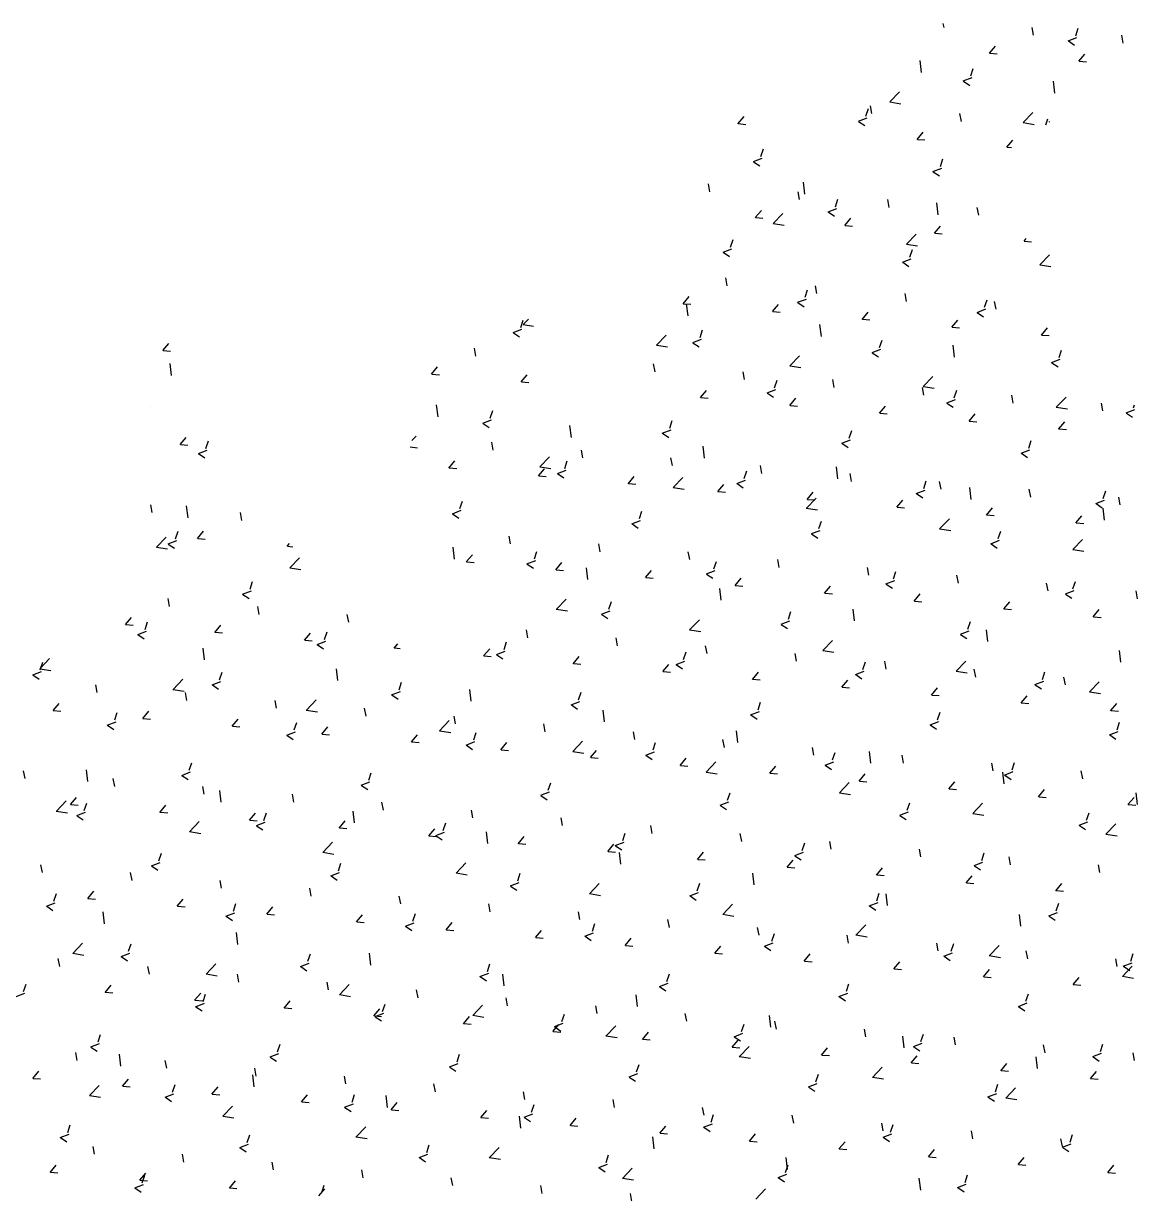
# Model space of a CAD drawing. Header units: millimetres. Extents: x 1667 to 847943, y 724 to 1832625.
# Drawn here: x 421640 to 422449, y 670930 to 671781 of the extents above; entities that cross this region are included whole.
import ezdxf

# ---------------------------------------------------------------- set-up
doc = ezdxf.new("R2010")
doc.units = ezdxf.units.MM

# ---------------------------------------------------------------- blocks, each defined once
blk = doc.blocks.new('A$C344D2886')
at = {"linetype": 'Continuous'}
for p, q in [((2500.9, 8041.8), (2499.9, 8047.6)), ((2627.5, 8030.8), (2625.4, 8041.8)), ((2686.9, 8030.2), (2690.5, 8040.9)), ((2676.4, 8023.1), (2688.7, 8027.8)), ((2676.7, 8022.8), (2685.4, 8016.9)), ((2754, 8019.7), (2752, 8030.8)), ((2564.9, 8005.3), (2573.4, 8015.4)), ((2565.3, 8005.4), (2575.8, 8004.4)), ((2691.5, 7994.2), (2700, 8004.3)), ((2469.1, 7978.2), (2467.1, 7994.9)), ((2691.8, 7994.3), (2702.4, 7993.4)), ((2528.1, 7966.2), (2540.5, 7970.9)), ((2538.7, 7973.3), (2542.2, 7984)), ((2528.4, 7965.9), (2537.2, 7960)), ((2657.4, 7948.9), (2655.4, 7965.7)), ((2424.5, 7936.5), (2438.2, 7950.8)), ((2390.4, 7916.4), (2394, 7927.1)), ((2398.9, 7920.2), (2396.8, 7931.3)), ((2424.4, 7936.6), (2440.1, 7934.1)), ((2612.8, 7907.3), (2626.5, 7921.6)), ((2209.8, 7905.8), (2218.3, 7915.9)), ((2210.1, 7905.9), (2220.7, 7904.9)), ((2379.9, 7909.3), (2392.2, 7914)), ((2380.2, 7909), (2389, 7903.1)), ((2525.4, 7909.1), (2523.4, 7920.2)), ((2612.7, 7907.4), (2628.4, 7904.9)), ((2644.6, 7904.2), (2647.6, 7912.9)), ((2650.1, 7907.9), (2649.9, 7909.1)), ((2462.9, 7883.6), (2471.4, 7893.8)), ((2463.2, 7883.7), (2473.7, 7882.8)), ((2589.4, 7872.6), (2597.9, 7882.7)), ((2589.7, 7872.7), (2596.4, 7872.1)), ((2231.6, 7852.4), (2244, 7857.1)), ((2242.2, 7859.5), (2245.8, 7870.1)), ((2495.7, 7845.4), (2499.3, 7856)), ((2231.9, 7852.1), (2240.7, 7846.2)), ((2485.2, 7838.2), (2497.6, 7843)), ((2304.2, 7806.3), (2302.2, 7823)), ((2485.5, 7838), (2494.3, 7832.1)), ((2170.2, 7809.6), (2168.2, 7820.7)), ((2296.8, 7798.6), (2294.7, 7809.6)), ((2347.5, 7788.5), (2351.1, 7799.1)), ((2423.3, 7787.5), (2421.3, 7798.6)), ((2492.5, 7777.1), (2490.5, 7793.8)), ((2234.2, 7773.1), (2242.8, 7783.2)), ((2234.6, 7773.2), (2245.1, 7772.2)), ((2259.6, 7764.6), (2273.3, 7778.9)), ((2337, 7781.3), (2349.3, 7786.1)), ((2337.3, 7781.1), (2346, 7775.2)), ((2360.8, 7762), (2369.3, 7772.1)), ((2549.9, 7776.4), (2547.8, 7787.5)), ((2259.5, 7764.7), (2275.2, 7762.3)), ((2361.1, 7762.1), (2371.7, 7761.2)), ((2487.3, 7750.9), (2495.8, 7761.1)), ((2199.3, 7731.5), (2202.8, 7742.2)), ((2447.9, 7735.4), (2461.6, 7749.7)), ((2487.7, 7751), (2498.2, 7750.1)), ((2613.9, 7739.9), (2617.1, 7743.7)), ((2614.2, 7739.9), (2624.3, 7739.1)), ((2188.7, 7724.4), (2201.1, 7729.2)), ((2189, 7724.2), (2197.8, 7718.3)), ((2447.8, 7735.5), (2463.5, 7733.1)), ((2452.8, 7717.4), (2456.4, 7728.1)), ((2442.3, 7710.3), (2454.6, 7715)), ((2442.6, 7710.1), (2451.3, 7704.1)), ((2636.1, 7706.3), (2651.8, 7703.9)), ((2636.2, 7706.2), (2649.9, 7720.5)), ((2194.7, 7676.9), (2192.7, 7688)), ((2321.3, 7665.9), (2319.2, 7676.9)), ((2132.2, 7651.4), (2140.7, 7661.6)), ((2294, 7653.4), (2306.4, 7658.1)), ((2304.6, 7660.5), (2308.1, 7671.2)), ((2447.8, 7654.8), (2445.8, 7665.8)), ((2558.1, 7646.4), (2561.7, 7657)), ((2132.5, 7651.5), (2143.1, 7650.6)), ((2139.3, 7634.4), (2137.3, 7651.2)), ((2258.7, 7640.4), (2267.2, 7650.5)), ((2259.1, 7640.5), (2269.6, 7639.5)), ((2294.3, 7653.2), (2303.1, 7647.2)), ((2547.6, 7639.2), (2559.9, 7644)), ((2574.4, 7643.7), (2572.3, 7654.8)), ((1902.8, 7617.7), (1906.4, 7628.4)), ((1906.4, 7621.9), (1913.7, 7629.5)), ((2385.3, 7629.3), (2393.8, 7639.4)), ((2385.6, 7629.4), (2396.2, 7628.5)), ((2511.8, 7618.2), (2520.3, 7628.4)), ((2547.9, 7639), (2556.7, 7633.1)), ((1892.2, 7610.6), (1904.6, 7615.3)), ((1892.5, 7610.4), (1901.3, 7604.5)), ((1906.3, 7622.1), (1921, 7619.8)), ((2094.7, 7592.7), (2108.4, 7607.1)), ((2156.3, 7603.6), (2159.9, 7614.3)), ((2327.6, 7605.2), (2325.6, 7622)), ((2512.2, 7618.3), (2522.7, 7617.4)), ((2638.4, 7607.1), (2646.9, 7617.3)), ((2638.7, 7607.2), (2649.3, 7606.3)), ((1397.4, 7585.1), (1405.9, 7595.3)), ((2094.6, 7592.9), (2110.3, 7590.4)), ((2145.8, 7596.5), (2158.1, 7601.2)), ((2146.1, 7596.3), (2154.9, 7590.3)), ((2409.9, 7589.5), (2413.5, 7600.1)), ((2515.9, 7576), (2513.9, 7592.8)), ((1397.7, 7585.2), (1408.3, 7584.3)), ((1839.6, 7577.4), (1837.5, 7588.5)), ((2283, 7563.5), (2296.7, 7577.9)), ((2399.3, 7582.3), (2411.7, 7587.1)), ((2399.6, 7582.1), (2408.4, 7576.2)), ((2663.4, 7575.4), (2667, 7586)), ((1409.5, 7550.2), (1407.5, 7566.9)), ((1777, 7551.9), (1785.5, 7562.1)), ((2092.7, 7555.3), (2090.6, 7566.4)), ((2282.9, 7563.7), (2298.6, 7561.2)), ((2652.9, 7568.2), (2665.2, 7573)), ((2653.2, 7568), (2662, 7562.1)), ((1777.4, 7552), (1787.9, 7551.1)), ((1903.6, 7540.9), (1912.1, 7551)), ((1903.9, 7541), (1914.5, 7540)), ((2219.2, 7544.2), (2217.2, 7555.3)), ((2261.6, 7532.6), (2265.2, 7543.2)), ((2345.7, 7533.2), (2343.7, 7544.2)), ((2471.3, 7534.3), (2485, 7548.7)), ((2156.7, 7518.7), (2165.2, 7528.9)), ((2251.1, 7525.4), (2263.5, 7530.2)), ((2251.4, 7525.2), (2260.2, 7519.3)), ((2472.3, 7522.1), (2470.3, 7533.1)), ((2471.2, 7534.4), (2486.9, 7532)), ((2515.2, 7518.4), (2518.8, 7529.1)), ((1786.1, 7491.8), (1784.1, 7508.5)), ((2157, 7518.8), (2167.5, 7517.9)), ((2283.2, 7507.7), (2291.7, 7517.8)), ((2283.5, 7507.7), (2294.1, 7506.8)), ((2504.7, 7511.3), (2517, 7516.1)), ((2505, 7511.1), (2513.7, 7505.2)), ((2598.8, 7511), (2596.8, 7522.1)), ((2659.5, 7505.1), (2673.3, 7519.5)), ((2725.4, 7499.9), (2723.3, 7511)), ((2768.7, 7504.3), (2770.1, 7508.4)), ((1380.2, 7506.2), (1380.5, 7506.2)), ((1859.8, 7489.8), (1863.4, 7500.5)), ((2409.8, 7496.6), (2418.3, 7506.7)), ((2410.1, 7496.7), (2420.6, 7495.7)), ((2536.3, 7485.5), (2544.8, 7495.6)), ((2659.5, 7505.2), (2675.2, 7502.8)), ((2758.2, 7497.2), (2770.6, 7501.9)), ((2758.5, 7497), (2767.3, 7491)), ((1849.3, 7482.7), (1861.7, 7487.4)), ((1849.6, 7482.4), (1858.4, 7476.5)), ((1974.4, 7462.6), (1972.4, 7479.3)), ((2113.4, 7475.7), (2117, 7486.3)), ((2536.6, 7485.6), (2547.2, 7484.7)), ((2662.8, 7474.4), (2671.4, 7484.6)), ((2663.2, 7474.5), (2673.7, 7473.6)), ((1421.9, 7452.4), (1430.4, 7462.6)), ((1749.2, 7458.1), (1755.2, 7464.4)), ((2102.9, 7468.5), (2115.2, 7473.3)), ((2103.2, 7468.3), (2111.9, 7462.4)), ((2356.4, 7454.4), (2368.8, 7459.1)), ((2367, 7461.5), (2370.5, 7472.2)), ((2620.5, 7447.4), (2624.1, 7458.1)), ((1422.2, 7452.5), (1432.7, 7451.6)), ((1447.5, 7439.9), (1459.9, 7444.6)), ((1458.1, 7447), (1461.6, 7457.7)), ((1746.6, 7449.4), (1757.1, 7447.8)), ((1864, 7444.7), (1862, 7455.8)), ((1990.6, 7433.7), (1988.5, 7444.7)), ((2162.7, 7433.4), (2160.7, 7450.1)), ((2356.7, 7454.2), (2365.5, 7448.3)), ((2610, 7440.3), (2622.3, 7445)), ((1447.8, 7439.7), (1456.6, 7433.8)), ((1801.5, 7419.2), (1810, 7429.4)), ((1929.8, 7420.9), (1943.5, 7435.2)), ((1965.2, 7418.8), (1968.7, 7429.4)), ((2117.1, 7422.6), (2115.1, 7433.6)), ((2610.3, 7440.1), (2619, 7434.1)), ((1801.8, 7419.3), (1812.4, 7418.4)), ((1928, 7408.2), (1936.6, 7418.3)), ((1928.4, 7408.2), (1938.9, 7407.3)), ((1929.7, 7421), (1945.4, 7418.6)), ((1954.6, 7411.6), (1967, 7416.4)), ((1954.9, 7411.4), (1963.7, 7405.5)), ((2218.7, 7404.6), (2222.3, 7415.3)), ((2243.7, 7411.5), (2241.6, 7422.6)), ((2351, 7404.2), (2349, 7420.9)), ((2370.2, 7400.4), (2368.2, 7411.5)), ((2054.6, 7397.1), (2063.1, 7407.2)), ((2054.9, 7397.2), (2065.5, 7396.3)), ((2118, 7391.8), (2133.7, 7389.4)), ((2118.1, 7391.7), (2131.8, 7406)), ((2181.1, 7386), (2189.6, 7396.1)), ((2208.2, 7397.5), (2220.5, 7402.2)), ((2208.5, 7397.3), (2217.2, 7391.4)), ((2472.3, 7390.5), (2475.8, 7401.2)), ((2496.8, 7389.4), (2494.7, 7400.4)), ((2539.2, 7375), (2537.3, 7391.7)), ((2181.5, 7386.1), (2192, 7385.2)), ((2306.4, 7362.5), (2320.1, 7376.8)), ((2307.7, 7374.9), (2316.2, 7385.1)), ((2308, 7375), (2318.6, 7374.1)), ((2461.7, 7383.4), (2474.1, 7388.1)), ((2462, 7383.2), (2470.8, 7377.2)), ((2623.3, 7378.3), (2621.3, 7389.4)), ((2725.8, 7376.4), (2729.4, 7387)), ((2749.9, 7367.2), (2747.8, 7378.3)), ((1382.3, 7356.3), (1380.3, 7367.4)), ((1432.9, 7349.1), (1430.9, 7365.9)), ((1806.4, 7354.7), (1818.7, 7359.5)), ((1816.9, 7361.9), (1820.5, 7372.5)), ((2306.3, 7362.6), (2322, 7360.2)), ((2434.2, 7363.9), (2442.7, 7374)), ((2434.6, 7364), (2445.1, 7363)), ((2560.8, 7352.8), (2569.3, 7362.9)), ((2715.3, 7369.2), (2727.6, 7374)), ((2715.6, 7369), (2724.4, 7363.1)), ((2727.5, 7345.7), (2725.6, 7362.5)), ((1508.9, 7345.2), (1506.8, 7356.3)), ((1806.7, 7354.5), (1815.5, 7348.6)), ((2059.9, 7340.6), (2072.3, 7345.3)), ((2070.5, 7347.7), (2074, 7358.4)), ((2324, 7333.6), (2327.6, 7344.3)), ((2494.6, 7333.3), (2508.4, 7347.6)), ((2561.1, 7352.9), (2571.7, 7352)), ((2687.3, 7341.7), (2695.8, 7351.9)), ((1415.1, 7319.1), (1418.7, 7329.8)), ((1446.3, 7319.7), (1454.8, 7329.9)), ((2060.2, 7340.4), (2069, 7334.5)), ((2313.5, 7326.5), (2325.8, 7331.2)), ((2313.8, 7326.2), (2322.6, 7320.3)), ((2494.6, 7333.4), (2510.3, 7330.9)), ((2577.6, 7319.5), (2581.2, 7330.1)), ((2687.7, 7341.8), (2698.2, 7340.9)), ((1388.3, 7307.4), (1402, 7321.7)), ((1404.6, 7312), (1416.9, 7316.7)), ((1404.9, 7311.7), (1413.7, 7305.8)), ((1446.7, 7319.8), (1457.2, 7318.9)), ((1572.9, 7308.7), (1576.1, 7312.5)), ((1888.5, 7312), (1886.5, 7323.1)), ((2015.1, 7300.9), (2013, 7312)), ((2567, 7312.3), (2579.4, 7317.1)), ((2567.3, 7312.1), (2576.1, 7306.2)), ((2682.9, 7304.1), (2696.7, 7318.4)), ((1388.2, 7307.5), (1403.9, 7305.1)), ((1573.2, 7308.8), (1581.1, 7308.1)), ((1576.6, 7278.2), (1590.3, 7292.5)), ((1809.5, 7290.7), (1807.5, 7307.5)), ((1826, 7286.5), (1834.5, 7296.7)), ((1922.2, 7290.8), (1925.8, 7301.5)), ((2141.6, 7289.9), (2139.6, 7300.9)), ((2682.9, 7304.2), (2698.6, 7301.7)), ((1576.5, 7278.3), (1592.2, 7275.9)), ((1826.3, 7286.6), (1836.9, 7285.7)), ((1911.7, 7283.7), (1924, 7288.4)), ((1912, 7283.5), (1920.8, 7277.6)), ((1952.5, 7275.4), (1961, 7285.6)), ((1997.8, 7261.5), (1995.8, 7278.2)), ((2175.8, 7276.7), (2179.4, 7287.4)), ((2268.2, 7278.8), (2266.1, 7289.9)), ((2394.7, 7267.7), (2392.7, 7278.8)), ((1952.9, 7275.5), (1963.4, 7274.6)), ((2079.1, 7264.4), (2087.6, 7274.5)), ((2079.4, 7264.5), (2090, 7263.5)), ((2165.2, 7269.6), (2177.6, 7274.3)), ((2165.5, 7269.3), (2174.3, 7263.4)), ((2205.6, 7253.3), (2214.1, 7263.4)), ((2418.8, 7255.4), (2431.2, 7260.2)), ((2429.3, 7262.6), (2432.9, 7273.2)), ((2521.3, 7256.7), (2519.2, 7267.7)), ((1509.9, 7240.9), (1522.3, 7245.7)), ((1520.4, 7248.1), (1524, 7258.7)), ((2186.1, 7232.3), (2184.1, 7249)), ((2206, 7253.4), (2216.5, 7252.5)), ((2332.2, 7242.2), (2340.7, 7252.4)), ((2419.1, 7255.2), (2427.9, 7249.3)), ((2647.8, 7245.6), (2645.8, 7256.6)), ((2672.4, 7241.3), (2684.7, 7246)), ((2682.9, 7248.4), (2686.5, 7259.1)), ((2774.3, 7234.5), (2772.3, 7245.6)), ((1406.8, 7223.6), (1404.8, 7234.7)), ((1510.2, 7240.7), (1519, 7234.8)), ((1953.2, 7219.8), (1966.9, 7234.1)), ((2027.5, 7219.8), (2031.1, 7230.5)), ((2332.5, 7242.3), (2343.1, 7241.4)), ((2458.7, 7231.2), (2467.2, 7241.3)), ((2459.1, 7231.3), (2469.6, 7230.3)), ((2585.3, 7220.1), (2593.8, 7230.2)), ((2672.6, 7241.1), (2681.4, 7235.2)), ((1533.4, 7212.5), (1531.3, 7223.6)), ((1659.9, 7201.5), (1657.9, 7212.5)), ((1953.1, 7219.9), (1968.8, 7217.5)), ((2017, 7212.7), (2029.4, 7217.4)), ((2017.3, 7212.4), (2026.1, 7206.5)), ((2281.1, 7205.7), (2284.7, 7216.3)), ((2374.3, 7203.1), (2372.4, 7219.8)), ((2585.6, 7220.2), (2596.1, 7219.3)), ((2711.8, 7209), (2720.3, 7219.2)), ((1344.3, 7198.1), (1352.8, 7208.2)), ((1344.6, 7198.2), (1355.2, 7197.3)), ((1372.2, 7191.2), (1375.8, 7201.8)), ((1470.8, 7187), (1479.3, 7197.2)), ((2141.4, 7190.6), (2155.2, 7204.9)), ((2270.6, 7198.5), (2282.9, 7203.3)), ((2270.9, 7198.3), (2279.6, 7192.4)), ((2534.7, 7191.5), (2538.2, 7202.2)), ((2712.1, 7209.1), (2722.7, 7208.2)), ((1361.7, 7184), (1374, 7188.8)), ((1362, 7183.8), (1370.7, 7177.9)), ((1471.2, 7187.1), (1481.7, 7186.2)), ((1597.4, 7175.9), (1605.9, 7186.1)), ((1625.7, 7177), (1629.3, 7187.7)), ((1913, 7179.3), (1911, 7190.4)), ((2039.5, 7168.2), (2037.5, 7179.3)), ((2141.4, 7190.7), (2157.1, 7188.3)), ((2524.1, 7184.4), (2536.5, 7189.1)), ((2524.4, 7184.2), (2533.2, 7178.3)), ((2562.6, 7173.9), (2560.7, 7190.6)), ((1456.3, 7148), (1454.3, 7164.8)), ((1597.7, 7176), (1608.3, 7175.1)), ((1615.2, 7169.9), (1627.6, 7174.6)), ((1615.5, 7169.7), (1624.3, 7163.7)), ((1723.9, 7164.9), (1729.1, 7171)), ((1724.3, 7165), (1732.4, 7164.3)), ((1850.5, 7153.8), (1859, 7163.9)), ((1868.8, 7155.8), (1881.1, 7160.5)), ((1879.3, 7162.9), (1882.9, 7173.6)), ((2166.1, 7157.2), (2164.1, 7168.2)), ((2329.7, 7161.4), (2343.5, 7175.7)), ((2329.7, 7161.5), (2345.4, 7159.1)), ((2750.9, 7144.7), (2749, 7161.4)), ((1223.4, 7135.6), (1237.1, 7149.9)), ((1224, 7134.2), (1227.5, 7144.9)), ((1850.8, 7153.9), (1861.3, 7153)), ((1869.1, 7155.5), (1877.8, 7149.6)), ((1977, 7142.7), (1985.5, 7152.9)), ((2122.3, 7141.6), (2134.7, 7146.4)), ((2132.9, 7148.8), (2136.4, 7159.4)), ((2292.6, 7146.1), (2290.6, 7157.2)), ((2386.4, 7134.6), (2390, 7145.3)), ((2419.2, 7135), (2417.1, 7146.1)), ((2518, 7132.2), (2531.8, 7146.5)), ((1213.4, 7127.1), (1225.8, 7131.9)), ((1223.3, 7135.7), (1239, 7133.2)), ((1477.5, 7120.1), (1481.1, 7130.8)), ((1644.6, 7118.8), (1642.6, 7135.6)), ((1977.3, 7142.8), (1987.9, 7141.9)), ((2103.6, 7131.7), (2112.1, 7141.8)), ((2103.9, 7131.8), (2114.4, 7130.8)), ((2122.6, 7141.4), (2131.4, 7135.5)), ((2230.1, 7120.6), (2238.6, 7130.7)), ((2375.9, 7127.5), (2388.2, 7132.2)), ((2376.2, 7127.3), (2384.9, 7121.4)), ((2518, 7132.3), (2533.7, 7129.9)), ((2545.7, 7123.9), (2543.7, 7135)), ((2640, 7120.5), (2643.5, 7131.2)), ((1213.7, 7126.9), (1222.5, 7121)), ((1304.7, 7102), (1302.7, 7113)), ((1411.7, 7106.4), (1425.4, 7120.7)), ((1467, 7113), (1479.3, 7117.7)), ((1467.3, 7112.8), (1476, 7106.8)), ((1731.1, 7106), (1734.6, 7116.6)), ((2230.4, 7120.7), (2241, 7119.8)), ((2356.6, 7109.5), (2365.2, 7119.7)), ((2629.4, 7113.4), (2641.8, 7118.1)), ((2629.7, 7113.1), (2638.5, 7107.2)), ((2672.3, 7112.9), (2670.2, 7123.9)), ((2706.3, 7103), (2720.1, 7117.3)), ((1411.6, 7106.5), (1427.3, 7104)), ((1431.3, 7090.9), (1429.3, 7101.9)), ((1720.5, 7098.8), (1732.9, 7103.6)), ((1720.8, 7098.6), (1729.6, 7092.7)), ((1832.9, 7089.6), (1830.9, 7106.4)), ((1984.6, 7091.9), (1988.2, 7102.5)), ((2357, 7109.6), (2367.5, 7108.7)), ((2483.2, 7098.4), (2491.7, 7108.6)), ((2483.5, 7098.5), (2494.1, 7097.6)), ((2609.7, 7087.4), (2618.2, 7097.5)), ((2706.3, 7103.1), (2722, 7100.7)), ((1242.2, 7076.5), (1250.7, 7086.6)), ((1557.8, 7079.8), (1555.8, 7090.9)), ((1600, 7077.1), (1613.7, 7091.5)), ((1684.4, 7068.7), (1682.3, 7079.8)), ((1974.1, 7084.7), (1986.4, 7089.5)), ((1974.4, 7084.5), (1983.1, 7078.6)), ((2238.2, 7077.7), (2241.7, 7088.4)), ((2610.1, 7087.5), (2620.6, 7086.5)), ((2736.3, 7076.3), (2744.8, 7086.4)), ((1242.5, 7076.5), (1253.1, 7075.6)), ((1329.3, 7063.2), (1332.8, 7073.9)), ((1368.8, 7065.4), (1377.3, 7075.5)), ((1369.1, 7065.5), (1379.6, 7064.6)), ((1495.3, 7054.3), (1503.8, 7064.4)), ((1599.9, 7077.3), (1615.6, 7074.8)), ((1788.3, 7047.9), (1802, 7062.3)), ((1810.9, 7057.7), (1808.9, 7068.7)), ((2021.1, 7060.4), (2019.2, 7077.2)), ((2227.6, 7070.6), (2240, 7075.3)), ((2227.9, 7070.4), (2236.7, 7064.5)), ((2481.2, 7056.5), (2493.5, 7061.2)), ((2491.7, 7063.6), (2495.3, 7074.3)), ((2736.6, 7076.4), (2747.2, 7075.5)), ((1318.7, 7056.1), (1331.1, 7060.8)), ((1319, 7055.9), (1327.8, 7049.9)), ((1495.6, 7054.4), (1506.2, 7053.5)), ((1572.3, 7041.9), (1584.6, 7046.7)), ((1582.8, 7049.1), (1586.4, 7059.7)), ((1621.8, 7043.2), (1630.4, 7053.4)), ((1788.2, 7048.1), (1803.9, 7045.6)), ((1836.4, 7035), (1840, 7045.6)), ((1937.5, 7046.6), (1935.4, 7057.7)), ((2064, 7035.5), (2062, 7046.6)), ((2209.4, 7031.2), (2207.5, 7048)), ((2481.5, 7056.2), (2490.3, 7050.3)), ((2734.7, 7042.3), (2747.1, 7047.1)), ((2745.3, 7049.5), (2748.9, 7060.1)), ((1572.6, 7041.7), (1581.4, 7035.8)), ((1622.2, 7043.3), (1632.7, 7042.4)), ((1748.4, 7032.2), (1756.9, 7042.3)), ((1748.7, 7032.3), (1759.3, 7031.3)), ((1825.8, 7027.8), (1838.2, 7032.6)), ((1874.9, 7021.1), (1883.4, 7031.2)), ((1976.5, 7018.7), (1990.3, 7033.1)), ((2089.9, 7020.8), (2093.5, 7031.5)), ((2190.6, 7024.5), (2188.5, 7035.5)), ((2735, 7042.1), (2743.8, 7036.2)), ((1826.1, 7027.6), (1834.9, 7021.7)), ((1875.3, 7021.2), (1885.8, 7020.3)), ((1976.5, 7018.9), (1992.2, 7016.4)), ((2001.5, 7010), (2010, 7020.2)), ((2079.4, 7013.7), (2091.7, 7018.4)), ((2079.7, 7013.5), (2088.5, 7007.5)), ((2317.1, 7013.4), (2315.1, 7024.4)), ((2343.5, 7006.7), (2347.1, 7017.4)), ((2397.7, 7002), (2395.8, 7018.8)), ((2443.7, 7002.3), (2441.6, 7013.4)), ((1434.6, 6992.2), (1438.2, 7002.8)), ((2001.8, 7010.1), (2012.4, 7009.2)), ((2128, 6999), (2136.5, 7009.1)), ((2128.4, 6999), (2138.9, 6998.1)), ((2164.8, 6989.5), (2178.6, 7003.9)), ((2254.6, 6987.9), (2263.1, 6998)), ((2332.9, 6999.6), (2345.3, 7004.3)), ((2333.2, 6999.3), (2342, 6993.4)), ((2570.2, 6991.2), (2568.2, 7002.3)), ((2597, 6992.6), (2600.6, 7003.2)), ((1202.7, 6980.3), (1200.6, 6991.4)), ((1291.4, 6976.2), (1289.4, 6992.9)), ((1329.2, 6969.2), (1327.2, 6980.3)), ((1424, 6985), (1436.4, 6989.8)), ((1424.3, 6984.8), (1433.1, 6978.9)), ((1688.1, 6978), (1691.7, 6988.7)), ((2164.8, 6989.7), (2180.5, 6987.2)), ((2254.9, 6988), (2265.5, 6987.1)), ((2381.1, 6976.8), (2389.6, 6986.9)), ((2586, 6972.8), (2584.1, 6989.6)), ((2586.5, 6985.4), (2598.8, 6990.2)), ((2586.8, 6985.2), (2595.6, 6979.3)), ((2696.8, 6980.2), (2694.7, 6991.2)), ((1455.8, 6958.2), (1453.7, 6969.2)), ((1479.7, 6947), (1477.7, 6963.7)), ((1677.6, 6970.9), (1689.9, 6975.7)), ((1677.9, 6970.7), (1686.7, 6964.8)), ((1941.7, 6963.9), (1945.3, 6974.6)), ((2353.1, 6960.3), (2366.9, 6974.7)), ((2381.5, 6976.9), (2392, 6976)), ((2507.7, 6965.7), (2516.2, 6975.9)), ((2508, 6965.8), (2518.6, 6964.9)), ((2634.2, 6954.7), (2642.7, 6964.8)), ((1246.8, 6934.5), (1260.5, 6948.8)), ((1266.7, 6943.7), (1275.2, 6953.9)), ((1286.3, 6935.3), (1289.9, 6945.9)), ((1582.3, 6947.1), (1580.3, 6958.2)), ((1708.9, 6936), (1706.8, 6947.1)), ((1931.1, 6956.8), (1943.5, 6961.5)), ((1931.4, 6956.6), (1940.2, 6950.6)), ((2184.7, 6942.7), (2197.1, 6947.4)), ((2195.2, 6949.8), (2198.8, 6960.4)), ((2353.1, 6960.5), (2368.8, 6958)), ((2448.8, 6935.7), (2452.4, 6946.3)), ((2541.4, 6931.1), (2555.2, 6945.5)), ((2634.6, 6954.8), (2645.1, 6953.8)), ((2760.8, 6943.6), (2769.3, 6953.7)), ((2774.3, 6943.6), (2772.4, 6960.4)), ((1246.7, 6934.6), (1262.4, 6932.2)), ((1267, 6943.8), (1277.6, 6942.9)), ((1275.8, 6928.1), (1288.2, 6932.9)), ((1393.2, 6932.7), (1401.7, 6942.8)), ((1393.6, 6932.8), (1404.1, 6931.8)), ((1519.8, 6921.6), (1528.3, 6931.7)), ((1539.9, 6921.1), (1543.5, 6931.8)), ((1668, 6917.8), (1666, 6934.5)), ((1835.4, 6925), (1833.4, 6936)), ((2185, 6942.4), (2193.8, 6936.5)), ((2438.3, 6928.5), (2450.6, 6933.3)), ((2541.4, 6931.2), (2557.1, 6928.8)), ((2702.3, 6921.5), (2705.9, 6932.2)), ((2761.1, 6943.7), (2771.7, 6942.8)), ((1276.1, 6927.9), (1284.9, 6922)), ((1435.1, 6905.3), (1448.8, 6919.6)), ((1520.1, 6921.7), (1530.7, 6920.8)), ((1529.4, 6914), (1541.7, 6918.7)), ((1529.6, 6913.8), (1538.4, 6907.9)), ((1646.3, 6910.5), (1654.8, 6920.7)), ((1793.4, 6907), (1797, 6917.7)), ((1962, 6913.9), (1959.9, 6924.9)), ((2088.5, 6902.8), (2086.5, 6913.9)), ((2438.6, 6928.3), (2447.3, 6922.4)), ((2691.8, 6914.4), (2704.2, 6919.1)), ((2692.1, 6914.2), (2700.9, 6908.3)), ((2729.7, 6901.9), (2743.5, 6916.3)), ((1435, 6905.4), (1450.7, 6903)), ((1646.7, 6910.6), (1657.2, 6909.7)), ((1772.9, 6899.5), (1781.4, 6909.6)), ((1773.2, 6899.6), (1783.8, 6898.6)), ((1782.9, 6899.9), (1795.3, 6904.6)), ((1783.2, 6899.7), (1792, 6893.7)), ((1856.2, 6888.6), (1854.3, 6905.3)), ((1899.4, 6888.4), (1907.9, 6898.5)), ((2047, 6892.9), (2050.6, 6903.5)), ((2215.1, 6891.7), (2213, 6902.8)), ((2729.7, 6902), (2745.4, 6899.6)), ((1623.4, 6876.1), (1637.1, 6890.4)), ((1899.8, 6888.5), (1910.3, 6887.6)), ((2026, 6877.3), (2034.5, 6887.5)), ((2036.5, 6885.7), (2048.8, 6890.5)), ((2036.8, 6885.5), (2045.5, 6879.6)), ((2300.6, 6878.8), (2304.1, 6889.4)), ((2341.6, 6880.7), (2339.6, 6891.7)), ((2468.1, 6869.6), (2466.1, 6880.7)), ((1391.7, 6864.2), (1395.2, 6874.9)), ((1623.3, 6876.2), (1639, 6873.8)), ((2026.3, 6877.4), (2036.9, 6876.5)), ((2044.5, 6859.4), (2042.6, 6876.1)), ((2152.5, 6866.2), (2161, 6876.4)), ((2152.9, 6866.3), (2163.4, 6865.4)), ((2279.1, 6855.2), (2287.6, 6865.3)), ((2290, 6871.6), (2302.4, 6876.4)), ((2290.3, 6871.4), (2299.1, 6865.5)), ((2554.1, 6864.6), (2557.7, 6875.3)), ((2594.7, 6858.5), (2592.7, 6869.6)), ((1227.2, 6847.6), (1225.1, 6858.7)), ((1353.7, 6836.5), (1351.7, 6847.6)), ((1381.1, 6857.1), (1393.5, 6861.8)), ((1381.4, 6856.9), (1390.2, 6851)), ((1634.7, 6843), (1647, 6847.7)), ((1645.2, 6850.1), (1648.8, 6860.8)), ((1811.6, 6846.9), (1825.4, 6861.2)), ((1811.6, 6847), (1827.3, 6844.6)), ((1898.8, 6836), (1902.3, 6846.6)), ((2232.8, 6830.2), (2230.9, 6846.9)), ((2279.4, 6855.3), (2289.9, 6854.3)), ((2405.6, 6844.1), (2414.1, 6854.2)), ((2543.6, 6857.5), (2555.9, 6862.2)), ((2543.9, 6857.3), (2552.6, 6851.3)), ((2721.2, 6847.5), (2719.2, 6858.5)), ((1480.3, 6825.5), (1478.2, 6836.5)), ((1635, 6842.8), (1643.7, 6836.8)), ((1888.2, 6828.8), (1900.6, 6833.6)), ((1999.9, 6817.7), (2013.7, 6832)), ((2152.3, 6821.8), (2155.9, 6832.5)), ((2405.9, 6844.2), (2416.5, 6843.3)), ((2532.2, 6833), (2540.7, 6843.2)), ((2532.5, 6833.1), (2543, 6832.2)), ((2658.7, 6822), (2667.2, 6832.1)), ((1243.4, 6807.3), (1247, 6818)), ((1291.2, 6811), (1299.7, 6821.2)), ((1606.8, 6814.4), (1604.8, 6825.5)), ((1733.3, 6803.3), (1731.3, 6814.4)), ((1888.5, 6828.6), (1897.3, 6822.7)), ((1999.9, 6817.8), (2015.6, 6815.4)), ((2141.8, 6814.7), (2154.1, 6819.5)), ((2142.1, 6814.5), (2150.8, 6808.6)), ((2405.9, 6807.7), (2409.4, 6818.4)), ((2421.1, 6801), (2419.2, 6817.7)), ((2659, 6822.1), (2669.6, 6821.1)), ((1232.9, 6800.2), (1245.2, 6804.9)), ((1233.2, 6800), (1241.9, 6794.1)), ((1291.5, 6811.1), (1302.1, 6810.2)), ((1417.7, 6800), (1426.2, 6810.1)), ((1418.1, 6800.1), (1428.6, 6799.1)), ((1497, 6793.2), (1500.5, 6803.9)), ((1544.3, 6788.9), (1552.8, 6799)), ((1859.9, 6792.2), (1857.9, 6803.3)), ((2188.2, 6788.5), (2202, 6802.8)), ((2395.3, 6800.6), (2407.7, 6805.3)), ((2395.6, 6800.4), (2404.4, 6794.4)), ((2659.4, 6793.6), (2663, 6804.3)), ((1314.8, 6775.1), (1312.8, 6791.9)), ((1486.4, 6786.1), (1498.8, 6790.8)), ((1486.7, 6785.9), (1495.5, 6779.9)), ((1544.6, 6789), (1555.1, 6788.1)), ((1670.8, 6777.8), (1679.3, 6788)), ((1750.5, 6779.1), (1754.1, 6789.7)), ((1986.4, 6781.2), (1984.4, 6792.2)), ((2113, 6770.1), (2110.9, 6781.2)), ((2188.2, 6788.6), (2203.9, 6786.2)), ((2609.4, 6771.8), (2607.5, 6788.5)), ((2648.9, 6786.5), (2661.2, 6791.2)), ((2649.2, 6786.2), (2658, 6780.3)), ((1671.1, 6777.9), (1681.7, 6777)), ((1740, 6771.9), (1752.3, 6776.7)), ((1740.3, 6771.7), (1749, 6765.8)), ((1797.4, 6766.7), (1805.9, 6776.9)), ((1797.7, 6766.8), (1808.2, 6765.9)), ((1923.9, 6755.7), (1932.4, 6765.8)), ((2004.1, 6764.9), (2007.6, 6775.6)), ((2239.5, 6759), (2237.5, 6770.1)), ((2376.5, 6759.3), (2390.3, 6773.6)), ((1270.2, 6733.4), (1283.9, 6747.7)), ((1348.7, 6736.3), (1352.3, 6747)), ((1503, 6745.9), (1501.1, 6762.7)), ((1924.2, 6755.8), (1934.8, 6754.8)), ((1993.5, 6757.8), (2005.9, 6762.6)), ((1993.8, 6757.6), (2002.6, 6751.7)), ((2050.4, 6744.6), (2059, 6754.7)), ((2247.1, 6743.7), (2259.4, 6748.4)), ((2257.6, 6750.8), (2261.2, 6761.5)), ((2366.1, 6748), (2364, 6759)), ((2376.5, 6759.4), (2392.2, 6757)), ((2492.6, 6736.9), (2490.6, 6748)), ((2511.2, 6736.7), (2514.8, 6747.3)), ((1270.1, 6733.5), (1285.8, 6731.1)), ((1338.2, 6729.2), (1350.5, 6733.9)), ((1602.3, 6722.2), (1605.9, 6732.8)), ((1691.3, 6716.7), (1689.4, 6733.5)), ((2050.8, 6744.7), (2061.3, 6743.8)), ((2177, 6733.5), (2185.5, 6743.7)), ((2177.3, 6733.6), (2187.9, 6732.7)), ((2247.4, 6743.5), (2256.2, 6737.5)), ((2303.5, 6722.5), (2312, 6732.6)), ((2500.6, 6729.5), (2513, 6734.3)), ((2564.8, 6730.1), (2578.6, 6744.4)), ((2564.8, 6730.2), (2580.5, 6727.7)), ((2619.2, 6725.8), (2617.1, 6736.9)), ((2764.7, 6722.6), (2768.3, 6733.2)), ((1251.6, 6714.9), (1249.6, 6726)), ((1338.5, 6728.9), (1347.3, 6723)), ((1378.2, 6703.8), (1376.1, 6714.9)), ((1458.4, 6704.2), (1472.2, 6718.5)), ((1591.7, 6715), (1604.1, 6719.8)), ((1592, 6714.8), (1600.8, 6708.9)), ((1855.8, 6708), (1859.4, 6718.7)), ((2303.9, 6722.6), (2314.4, 6721.6)), ((2430.1, 6711.4), (2438.6, 6721.5)), ((2500.9, 6729.3), (2509.7, 6723.4)), ((2745.7, 6714.7), (2743.7, 6725.8)), ((2753.1, 6700.9), (2766.9, 6715.2)), ((2754.2, 6715.4), (2766.5, 6720.2)), ((2754.5, 6715.2), (2763.3, 6709.3)), ((1458.4, 6704.3), (1474.1, 6701.9)), ((1504.7, 6692.8), (1502.7, 6703.8)), ((1845.3, 6700.9), (1857.6, 6705.6)), ((1845.6, 6700.7), (1854.4, 6694.8)), ((1879.6, 6687.5), (1877.7, 6704.2)), ((2109.4, 6693.9), (2113, 6704.6)), ((2430.4, 6711.5), (2441, 6710.6)), ((2556.6, 6700.3), (2565.1, 6710.5)), ((2557, 6700.4), (2567.5, 6699.5)), ((2683.2, 6689.2), (2691.7, 6699.4)), ((2753.1, 6701), (2768.8, 6698.5)), ((1200.5, 6679.4), (1204.1, 6690.1)), ((1315.7, 6678.3), (1324.2, 6688.5)), ((1631.3, 6681.7), (1629.2, 6692.7)), ((1646.7, 6675), (1660.5, 6689.3)), ((1757.8, 6670.6), (1755.8, 6681.7)), ((2098.8, 6686.8), (2111.2, 6691.5)), ((2099.1, 6686.6), (2107.9, 6680.6)), ((2362.9, 6679.8), (2366.5, 6690.4)), ((2683.5, 6689.3), (2694.1, 6688.4)), ((1189.9, 6672.3), (1202.3, 6677)), ((1316, 6678.4), (1326.5, 6677.5)), ((1442.2, 6667.3), (1450.7, 6677.4)), ((1442.5, 6667.3), (1453.1, 6666.4)), ((1454, 6665.3), (1457.6, 6675.9)), ((1568.7, 6656.2), (1577.2, 6666.3)), ((1646.7, 6675.1), (1662.4, 6672.7)), ((1884.4, 6659.5), (1882.3, 6670.6)), ((2067.9, 6658.3), (2066, 6675)), ((2352.4, 6672.6), (2364.8, 6677.4)), ((2352.7, 6672.4), (2361.5, 6666.5)), ((2616.5, 6665.7), (2620.1, 6676.3)), ((1443.5, 6658.1), (1455.9, 6662.9)), ((1443.8, 6657.9), (1452.6, 6652)), ((1569.1, 6656.3), (1579.6, 6655.4)), ((1695.3, 6645.1), (1703.8, 6655.2)), ((1697.1, 6644), (1709.4, 6648.7)), ((1707.6, 6651.1), (1711.2, 6661.8)), ((1835, 6645.8), (1848.8, 6660.1)), ((1961.1, 6637), (1964.7, 6647.7)), ((2010.9, 6648.5), (2008.9, 6659.5)), ((2137.5, 6637.4), (2135.4, 6648.5)), ((2606, 6658.5), (2618.3, 6663.3)), ((2606.2, 6658.3), (2615, 6652.4)), ((1695.6, 6645.2), (1706.2, 6644.3)), ((1697.3, 6643.8), (1706.1, 6637.9)), ((1821.8, 6634), (1830.3, 6644.2)), ((1822.2, 6634.1), (1832.7, 6633.2)), ((1835, 6645.9), (1850.7, 6643.5)), ((1948.4, 6623), (1956.9, 6633.1)), ((1950.6, 6629.9), (1963, 6634.6)), ((2023.3, 6616.6), (2037.1, 6630.9)), ((2214.7, 6622.9), (2218.3, 6633.5)), ((2256.2, 6629.1), (2254.3, 6645.8)), ((2264, 6626.3), (2262, 6637.4)), ((1305.8, 6608.4), (1309.4, 6619)), ((1948.7, 6623.1), (1959.3, 6622.1)), ((1950.9, 6629.7), (1959.7, 6623.7)), ((2023.3, 6616.7), (2039, 6614.3)), ((2074.9, 6611.9), (2083.4, 6622)), ((2204.2, 6615.7), (2216.5, 6620.5)), ((2204.5, 6615.5), (2213.2, 6609.6)), ((2390.6, 6615.3), (2388.5, 6626.3)), ((2444.5, 6599.9), (2442.6, 6616.6)), ((2468.2, 6608.7), (2471.8, 6619.4)), ((2517.1, 6604.2), (2515.1, 6615.2)), ((1295.3, 6601.2), (1307.6, 6606)), ((1295.6, 6601), (1304.3, 6595.1)), ((1559.3, 6594.2), (1562.9, 6604.9)), ((2075.3, 6612), (2085.8, 6611.1)), ((2201.5, 6600.8), (2210, 6611)), ((2201.8, 6600.9), (2212.4, 6600)), ((2211.6, 6587.4), (2225.4, 6601.7)), ((2328, 6589.8), (2336.5, 6599.9)), ((2457.7, 6601.6), (2470.1, 6606.4)), ((2458, 6601.4), (2466.8, 6595.5)), ((2643.7, 6593.1), (2641.6, 6604.2)), ((2721.8, 6594.6), (2725.4, 6605.3)), ((1276.1, 6582.2), (1274.1, 6593.2)), ((1338.1, 6574), (1336.2, 6590.8)), ((1402.7, 6571.1), (1400.6, 6582.2)), ((1548.8, 6587.1), (1561.2, 6591.8)), ((1549.1, 6586.9), (1557.9, 6581)), ((1812.9, 6580.1), (1816.5, 6590.8)), ((2211.6, 6587.5), (2227.3, 6585.1)), ((2328.4, 6589.8), (2338.9, 6588.9)), ((2454.6, 6578.7), (2463.1, 6588.8)), ((2632.8, 6570.7), (2630.9, 6587.4)), ((2711.3, 6587.5), (2723.6, 6592.2)), ((2711.6, 6587.3), (2720.3, 6581.3)), ((2770.2, 6582), (2768.2, 6593.1)), ((1213.6, 6556.7), (1222.1, 6566.8)), ((1529.2, 6560), (1527.2, 6571.1)), ((1802.4, 6573), (1814.7, 6577.7)), ((1802.7, 6572.7), (1811.4, 6566.8)), ((2066.5, 6566), (2070, 6576.6)), ((2399.9, 6558.2), (2413.7, 6572.5)), ((2454.9, 6578.8), (2465.5, 6577.9)), ((2581.1, 6567.6), (2589.6, 6577.7)), ((2581.5, 6567.7), (2592, 6566.8)), ((2707.7, 6556.5), (2716.2, 6566.7)), ((1213.9, 6556.8), (1224.5, 6555.9)), ((1340.1, 6545.6), (1348.6, 6555.8)), ((1526.4, 6544.8), (1524.5, 6561.6)), ((1655.8, 6549), (1653.7, 6560)), ((1782.3, 6537.9), (1780.3, 6549)), ((2055.9, 6558.8), (2068.3, 6563.6)), ((2056.2, 6558.6), (2065, 6552.7)), ((2309.5, 6544.7), (2321.8, 6549.4)), ((2320, 6551.8), (2323.6, 6562.5)), ((2399.9, 6558.3), (2415.6, 6555.9)), ((2573.6, 6537.7), (2577.1, 6548.4)), ((2708, 6556.6), (2718.5, 6555.7)), ((1293.5, 6532.4), (1307.3, 6546.7)), ((1293.5, 6532.5), (1309.2, 6530)), ((1340.5, 6545.7), (1351, 6544.8)), ((1400.6, 6530.2), (1412.9, 6534.9)), ((1411.1, 6537.3), (1414.7, 6548)), ((1466.7, 6534.5), (1475.2, 6544.7)), ((1467, 6534.6), (1477.6, 6533.7)), ((1593.2, 6523.5), (1601.7, 6533.6)), ((1664.7, 6523.2), (1668.2, 6533.9)), ((1714.7, 6515.6), (1712.8, 6532.4)), ((1908.9, 6526.8), (1906.8, 6537.9)), ((2309.8, 6544.5), (2318.5, 6538.6)), ((2563, 6530.6), (2575.4, 6535.3)), ((2588.2, 6529), (2602, 6543.3)), ((1400.9, 6530), (1409.6, 6524.1)), ((1481.8, 6503.2), (1495.6, 6517.5)), ((1593.6, 6523.6), (1604.1, 6522.6)), ((1654.1, 6516.1), (1666.5, 6520.8)), ((1654.4, 6515.8), (1663.2, 6509.9)), ((1719.8, 6512.4), (1728.3, 6522.5)), ((1918.2, 6509.1), (1921.8, 6519.7)), ((2035.4, 6515.8), (2033.4, 6526.8)), ((2161.9, 6504.7), (2159.9, 6515.7)), ((2563.3, 6530.4), (2572.1, 6524.4)), ((2588.2, 6529.1), (2603.9, 6526.7)), ((1481.8, 6503.3), (1497.5, 6500.8)), ((1720.1, 6512.5), (1730.7, 6511.6)), ((1846.3, 6501.3), (1854.8, 6511.5)), ((1846.7, 6501.4), (1857.2, 6500.5)), ((1903, 6486.4), (1901.1, 6503.2)), ((1907.7, 6501.9), (1920, 6506.7)), ((1908, 6501.7), (1916.7, 6495.8)), ((1972.9, 6490.3), (1981.4, 6500.4)), ((2171.8, 6494.9), (2175.3, 6505.6)), ((2288.5, 6493.6), (2286.5, 6504.7)), ((1262.9, 6480.4), (1266.4, 6491.1)), ((1670.1, 6473.9), (1683.9, 6488.3)), ((1973.2, 6490.3), (1983.7, 6489.4)), ((2099.4, 6479.2), (2107.9, 6489.3)), ((2161.2, 6487.8), (2173.6, 6492.5)), ((2161.5, 6487.6), (2170.3, 6481.7)), ((2415, 6482.5), (2413, 6493.6)), ((2425.3, 6480.8), (2428.9, 6491.5)), ((2541.6, 6471.5), (2539.5, 6482.5)), ((1252.3, 6473.3), (1264.7, 6478)), ((1252.6, 6473.1), (1261.4, 6467.1)), ((1516.4, 6466.3), (1520, 6477)), ((1670.1, 6474.1), (1685.8, 6471.6)), ((2091.3, 6457.2), (2089.4, 6474)), ((2099.7, 6479.3), (2110.3, 6478.4)), ((2226, 6468.1), (2234.5, 6478.3)), ((2226.3, 6468.2), (2236.8, 6467.3)), ((2352.5, 6457), (2361, 6467.2)), ((2414.8, 6473.7), (2427.1, 6478.4)), ((2415.1, 6473.5), (2423.9, 6467.5)), ((2668.1, 6460.4), (2666.1, 6471.5)), ((2678.9, 6466.7), (2682.5, 6477.3)), ((1300.6, 6449.5), (1298.6, 6460.5)), ((1427.1, 6438.4), (1425.1, 6449.5)), ((1505.9, 6459.2), (1518.2, 6463.9)), ((1506.2, 6458.9), (1515, 6453)), ((1759.4, 6445), (1771.8, 6449.8)), ((1770, 6452.2), (1773.6, 6462.8)), ((1858.4, 6444.7), (1872.2, 6459.1)), ((2352.8, 6457.1), (2363.4, 6456.2)), ((2479, 6446), (2487.6, 6456.1)), ((2668.3, 6459.5), (2680.7, 6464.3)), ((2668.6, 6459.3), (2677.4, 6453.4)), ((1238.1, 6424), (1246.6, 6434.1)), ((1553.7, 6427.3), (1551.7, 6438.4)), ((1759.7, 6444.8), (1768.5, 6438.9)), ((1858.4, 6444.9), (1874.1, 6442.4)), ((2013, 6430.9), (2025.3, 6435.6)), ((2023.5, 6438), (2027.1, 6448.7)), ((2277.1, 6423.9), (2280.7, 6434.6)), ((2279.6, 6428), (2277.7, 6444.8)), ((2479.4, 6446.1), (2489.9, 6445.1)), ((2605.6, 6434.9), (2614.1, 6445)), ((2605.9, 6435), (2616.5, 6434.1)), ((2732.1, 6423.8), (2740.6, 6434)), ((1238.4, 6424.1), (1248.9, 6423.1)), ((1364.6, 6412.9), (1373.1, 6423)), ((1368.2, 6409.4), (1371.8, 6420.1)), ((1680.2, 6416.3), (1678.2, 6427.3)), ((1806.8, 6405.2), (1804.7, 6416.3)), ((2013.3, 6430.7), (2022.1, 6424.8)), ((2046.7, 6415.5), (2060.5, 6429.9)), ((2266.5, 6416.8), (2278.9, 6421.5)), ((2266.8, 6416.5), (2275.6, 6410.6)), ((2530.6, 6409.8), (2534.2, 6420.4)), ((2732.5, 6423.9), (2743, 6423)), ((1357.6, 6402.3), (1370, 6407)), ((1357.9, 6402), (1366.7, 6396.1)), ((1364.9, 6413), (1375.5, 6412.1)), ((1491.2, 6401.8), (1499.7, 6412)), ((1491.5, 6401.9), (1502, 6401)), ((1617.7, 6390.8), (1626.2, 6400.9)), ((1621.7, 6395.3), (1625.3, 6405.9)), ((1933.3, 6394.1), (1931.3, 6405.2)), ((2046.7, 6415.7), (2062.4, 6413.2)), ((2235, 6386.3), (2248.8, 6400.7)), ((2467.9, 6398.8), (2466, 6415.6)), ((2520.1, 6402.6), (2532.4, 6407.4)), ((2520.4, 6402.4), (2529.2, 6396.5)), ((2059.9, 6383), (2057.8, 6394.1))]:
    blk.add_line(p, q, dxfattribs=at)
blk = doc.blocks.new('DBCJHDBCF')
at = {"xscale": 0.5141766008696601, "yscale": 0.5141766008696601, "zscale": 0.5141766008696601, "rotation": 359.6093848919614}
blk.add_blockref('A$C344D2886', (5389.1, -90.42), dxfattribs=at)

msp = doc.modelspace()

# ---------------------------------------------------------------- block references
at = {"rotation": 0.3906151080382554}
msp.add_blockref('DBCJHDBCF', (415633.142, 667696.354), dxfattribs=at)

doc.saveas('drawing.dxf')
